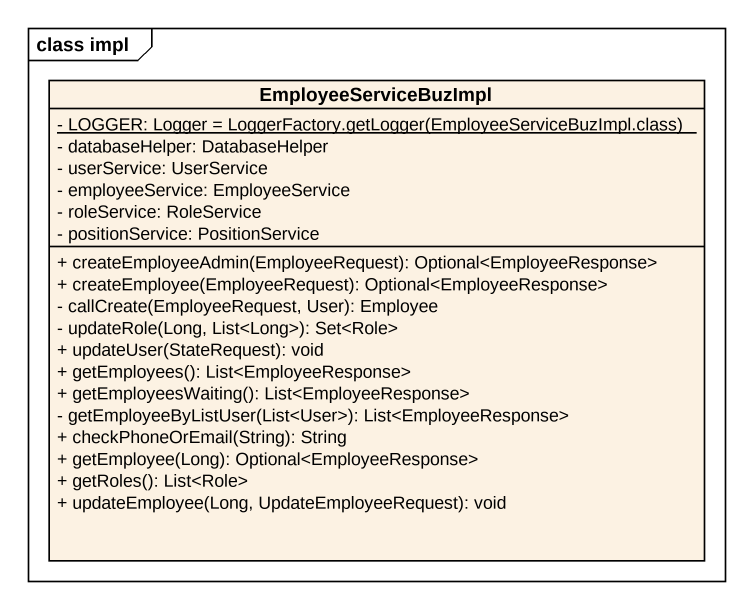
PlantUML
@startuml
mainframe class impl
hide circle
hide empty members
skinparam classAttributeIconSize 0
class EmployeeServiceBuzImpl {
  {static} {field} - LOGGER: Logger = LoggerFactory.getLogger(EmployeeServiceBuzImpl.class)
  - databaseHelper: DatabaseHelper
  - userService: UserService
  - employeeService: EmployeeService
  - roleService: RoleService
  - positionService: PositionService
  + createEmployeeAdmin(EmployeeRequest): Optional<EmployeeResponse>
  + createEmployee(EmployeeRequest): Optional<EmployeeResponse>
  - callCreate(EmployeeRequest, User): Employee
  - updateRole(Long, List<Long>): Set<Role>
  + updateUser(StateRequest): void
  + getEmployees(): List<EmployeeResponse>
  + getEmployeesWaiting(): List<EmployeeResponse>
  - getEmployeeByListUser(List<User>): List<EmployeeResponse>
  + checkPhoneOrEmail(String): String
  + getEmployee(Long): Optional<EmployeeResponse>
  + getRoles(): List<Role>
  + updateEmployee(Long, UpdateEmployeeRequest): void
}
@enduml
